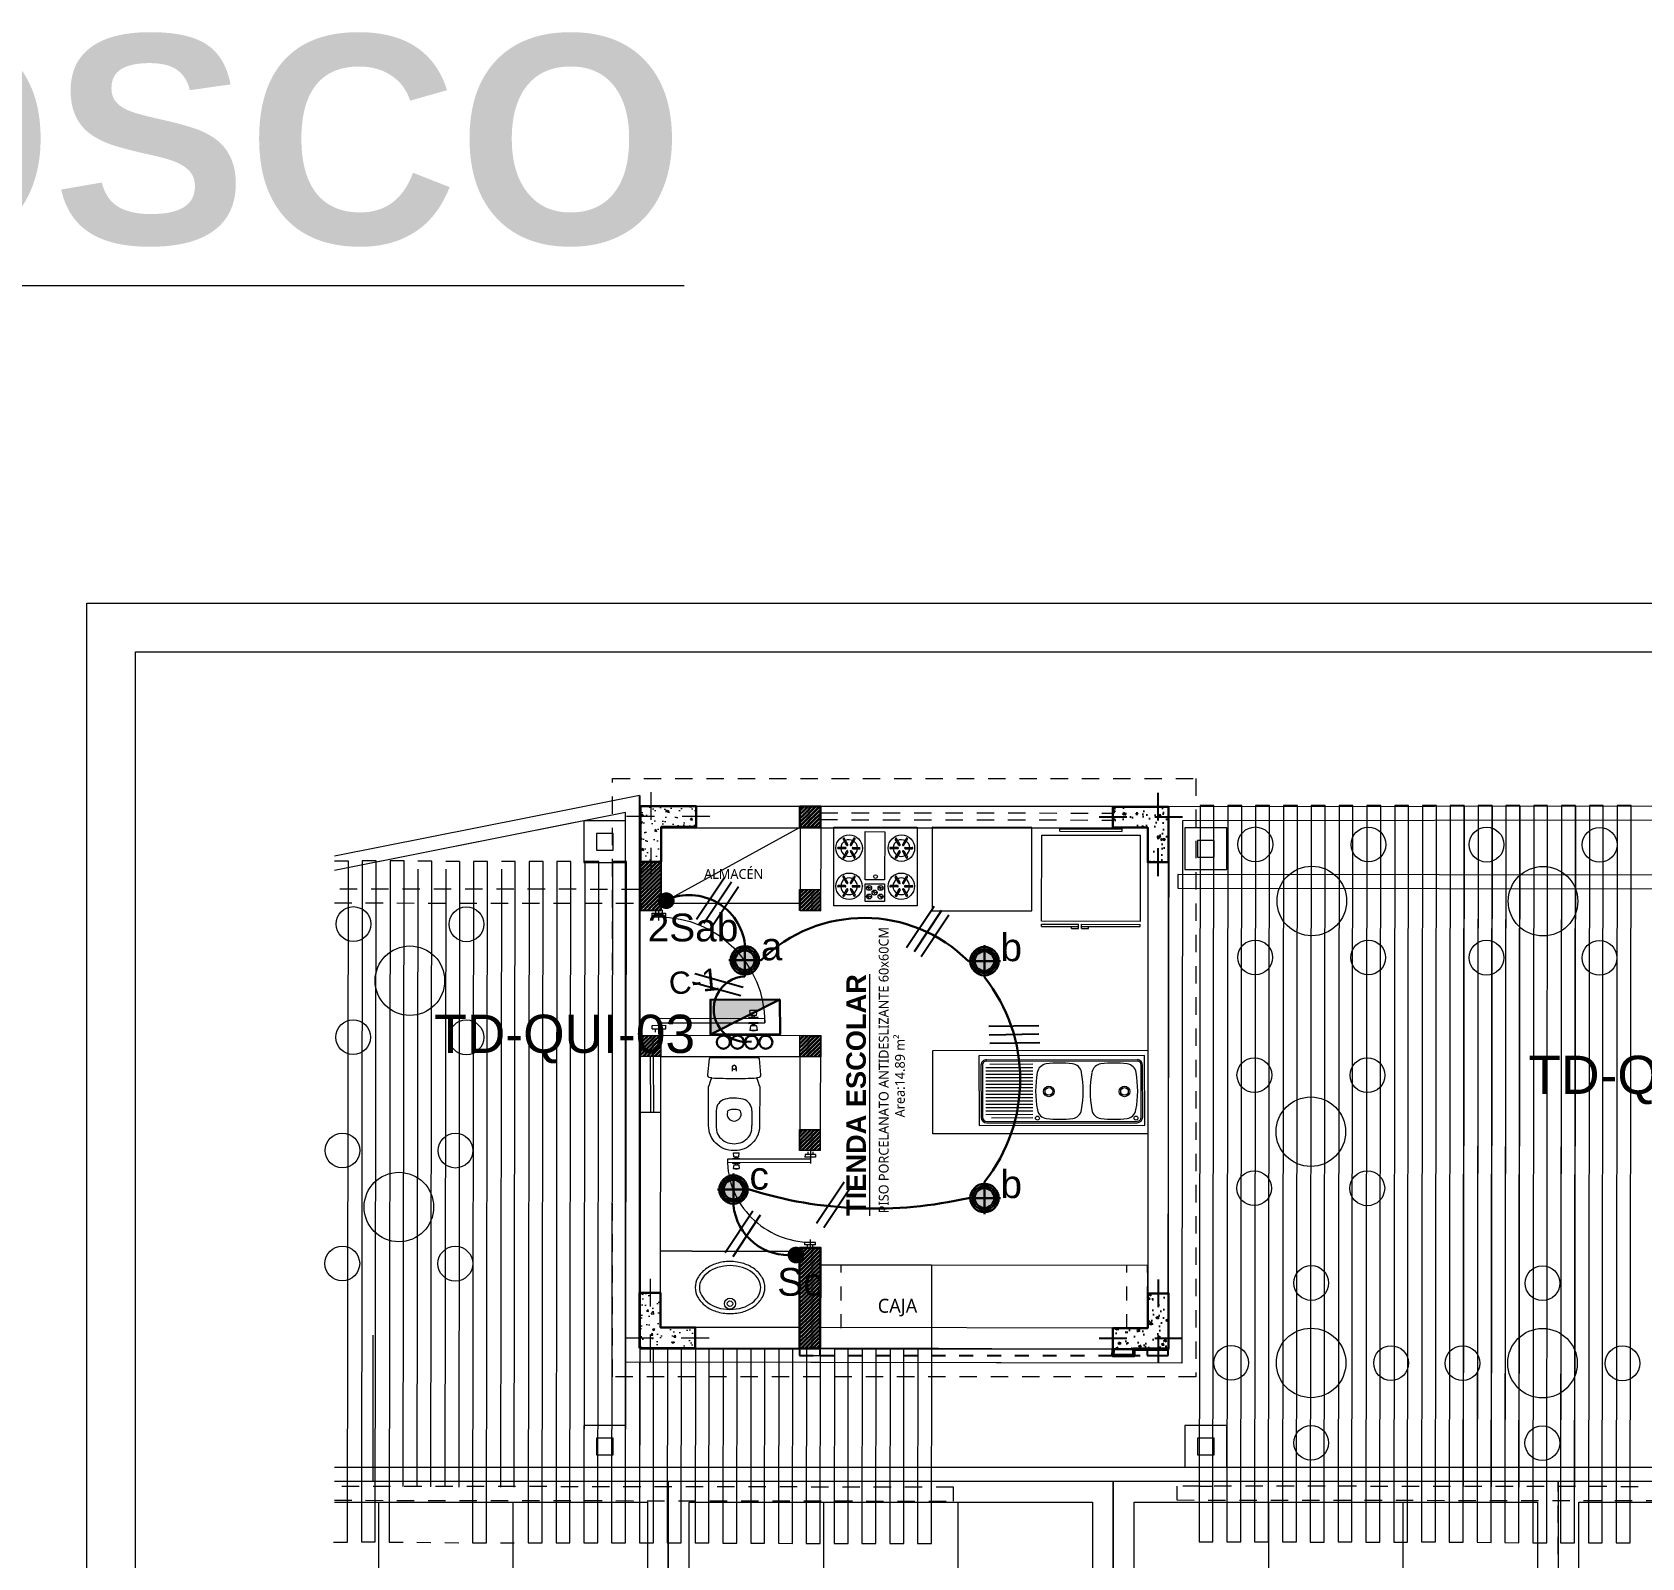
# Model space of a CAD drawing. Header units: metres. Extents: x -95.7 to -56.3, y 6.1 to 23.8.
# Drawn here: x -78.25 to -66.67, y 12.81 to 23.78 of the extents above; entities that cross this region are included whole.
import ezdxf

# ---------------------------------------------------------------- set-up
doc = ezdxf.new("R2010")
doc.units = ezdxf.units.M
doc.linetypes.add('DASHED2', pattern=[0.375, 0.25, -0.125])
doc.linetypes.add('HIDDEN2', pattern=[0.1875, 0.125, -0.0625])
for name, color, linetype, lineweight in [('ALUMBRADO', 1, 'Continuous', 30), ('GRAFO 02', 7, 'Continuous', 20), ('GRAFO01', 7, 'Continuous', 0), ('Interior - Stair & Railing_Pen_No__122', 9, 'Continuous', 13), ('Letras El', 9, 'Continuous', 5), ('letras sr', 7, 'Continuous', 5), ('Muros el', 7, 'Continuous', 50), ('Pisos El', 252, 'Continuous', 0), ('proyecc', 252, 'DASHED2', 0), ('Proyeccciones', 1, 'DASHED2', 18), ('TOMACORRIENTE', 5, 'HIDDEN2', 30)]:
    doc.layers.add(name, color=color, linetype=linetype, lineweight=lineweight)
doc.layers.add('Mobiliario', color=7, linetype='Continuous', lineweight=0, true_color=0x7f7f7f)
doc.layers.add('Terreno & Paisaje - Terrenos_Pen_No__169', color=7, linetype='Continuous', lineweight=13, true_color=0x68b353)
doc.styles.add('Generales', font='trebuc.ttf', dxfattribs={"height": 0.22})
doc.styles.add('Santa Rosa 1 50', font='trebuc.ttf')
doc.styles.get("Standard").update_dxf_attribs({"font": 'arial.ttf'})

# ---------------------------------------------------------------- blocks, each defined once
blk = doc.blocks.new('PTA-B-flat-3')
for p, q in [((0, 0), (0, -0.111)), ((0, -0.074), (-0.693, -0.073)), ((-0.693, -0.073), (-0.693, -0.1)), ((-0.693, -0.1), (0, -0.101)), ((-0.65, -0.067), (-0.588, -0.067)), ((-0.65, -0.072), (-0.65, -0.067)), ((-0.65, -0.072), (-0.588, -0.072)), ((-0.65, -0.101), (-0.65, -0.107)), ((-0.65, -0.101), (-0.588, -0.101)), ((-0.65, -0.107), (-0.588, -0.107)), ((-0.639, -0.12), (-0.644, -0.152)), ((-0.639, -0.053), (-0.643, -0.021)), ((-0.643, -0.021), (-0.594, -0.021)), ((-0.639, -0.053), (-0.599, -0.053)), ((-0.639, -0.12), (-0.599, -0.12)), ((-0.629, -0.021), (-0.629, -0.02)), ((-0.629, -0.02), (-0.609, -0.02)), ((-0.61, -0.063), (-0.628, -0.063)), ((-0.61, -0.111), (-0.628, -0.111)), ((-0.627, -0.063), (-0.627, -0.053)), ((-0.627, -0.111), (-0.627, -0.12)), ((-0.611, -0.063), (-0.611, -0.053)), ((-0.611, -0.111), (-0.611, -0.12)), ((-0.609, -0.021), (-0.609, -0.02)), ((-0.599, -0.053), (-0.594, -0.021)), ((-0.599, -0.12), (-0.595, -0.152)), ((-0.588, -0.072), (-0.588, -0.067)), ((-0.588, -0.101), (-0.588, -0.107)), ((-0.044, -0.035), (-0.045, -0.058)), ((0.044, -0.058), (-0.045, -0.058)), ((0.044, -0.036), (-0.044, -0.035)), ((-0.022, -0.013), (-0.022, -0.035)), ((0.022, -0.013), (0.022, -0.036)), ((0.044, -0.036), (0.044, -0.058)), ((-0.644, -0.152), (-0.595, -0.152)), ((-0.629, -0.152), (-0.629, -0.154)), ((-0.629, -0.154), (-0.609, -0.154)), ((-0.609, -0.152), (-0.609, -0.154)), ((0.043, -0.769), (-0.046, -0.769)), ((-0.046, -0.791), (-0.046, -0.769)), ((0.043, -0.791), (-0.046, -0.791)), ((-0.023, -0.813), (-0.023, -0.791)), ((-0.001, -0.744), (-0.001, -0.806)), ((0.021, -0.813), (0.021, -0.791)), ((0.043, -0.791), (0.043, -0.769))]:
    blk.add_line(p, q)
for centre, radius, start, end in [((0, -0.074), 0.693, 179.9174, 269.9174), ((-0.631, -0.063), 0.00358, 260.098, 5.0647), ((-0.631, -0.11), 0.00358, 354.7701, 99.7368), ((-0.607, -0.063), 0.00358, 174.7701, 279.7368), ((-0.607, -0.11), 0.00358, 80.098, 185.0647)]:
    blk.add_arc(centre, radius, start, end)
blk = doc.blocks.new('werfew-flat-1')
for p, q in [((321.193, 363.775), (321.193, 363.747)), ((321.223, 363.775), (321.223, 363.747)), ((321.079, 363.464), (321.079, 363.358)), ((321.336, 363.463), (321.336, 363.357))]:
    blk.add_line(p, q)
blk.add_lwpolyline([(321.392, 363.636), (321.391, 363.356, -0.414214), (321.211, 363.176, -0.005002), (321.207, 363.176, -0.005002), (321.204, 363.176, -0.414214), (321.024, 363.356), (321.024, 363.636, -0.005595), (321.047, 363.699, -0.000857), (321.037, 363.7, -0.423453), (321.018, 363.721), (321.03, 363.837, -0.388879), (321.04, 363.846), (321.208, 363.846), (321.377, 363.846, -0.388879), (321.387, 363.836), (321.398, 363.721, -0.423453), (321.379, 363.699, -0.000857), (321.369, 363.699, -0.005595)], format="xyb", close=True)
for centre, radius, start, end in [((321.209, 366.695), 3, 266.9154, 269.9887), ((321.208, 363.775), 0.015, 89.9174, 179.9174), ((321.208, 363.775), 0.0135, 89.9174, 269.9174), ((321.208, 363.775), 0.015, 359.9174, 89.9174), ((321.208, 363.775), 0.0135, 269.9174, 89.9174), ((321.216, 366.695), 3, 269.8461, 272.9194), ((321.164, 363.464), 0.085, 104.8726, 179.9174), ((321.204, 363.314), 0.24, 89.0263, 104.8726), ((321.178, 363.448), 0.02, 108.6497, 162.935), ((321.204, 363.372), 0.1, 87.7784, 108.6497), ((321.211, 363.314), 0.24, 74.9621, 90.8084), ((321.211, 363.372), 0.1, 71.185, 92.0563), ((321.237, 363.448), 0.02, 16.8997, 71.185), ((321.251, 363.464), 0.085, 359.9174, 74.9621), ((321.319, 363.357), 0.24, 179.9174, 188.1467), ((321.207, 363.439), 0.05, 162.935, 270.7566), ((321.208, 363.439), 0.05, 269.0782, 16.8997), ((321.096, 363.358), 0.24, 351.6881, 359.9174), ((321.182, 363.338), 0.102, 188.1467, 219.2068), ((321.204, 363.356), 0.13, 219.2068, 271.5626), ((321.211, 363.356), 0.13, 268.2722, 320.628), ((321.233, 363.338), 0.102, 320.628, 351.6881)]:
    blk.add_arc(centre, radius, start, end)
blk = doc.blocks.new('SAPLS501-flat-1')
at = {"linetype": 'Continuous'}
for p, q in [((-0.273, 0.55), (0.275, 0.55)), ((0.274, 0), (-0.274, 0))]:
    blk.add_line(p, q, dxfattribs=at)
for points in [[(0, 0.101, 0.075373), (0.099, 0.115, 0.085733), (0.177, 0.155, 0.106084), (0.233, 0.219, 0.12693), (0.251, 0.288, 0.12693), (0.233, 0.357, 0.106084), (0.178, 0.42, 0.085733), (0.099, 0.46, 0.075373), (0.001, 0.476, 0.075373), (-0.098, 0.461, 0.085733), (-0.176, 0.421, 0.106084), (-0.232, 0.357, 0.12693), (-0.25, 0.288, 0.12693), (-0.232, 0.22, 0.106084), (-0.177, 0.156, 0.085733), (-0.099, 0.116, 0.075373)], [(0, 0.131, 0.075373), (0.09, 0.144, 0.085733), (0.159, 0.179, 0.106084), (0.207, 0.233, 0.12693), (0.221, 0.288, 0.12693), (0.207, 0.342, 0.106084), (0.16, 0.396, 0.085733), (0.09, 0.432, 0.075373), (0.001, 0.446, 0.075373), (-0.089, 0.432, 0.085733), (-0.158, 0.397, 0.106084), (-0.206, 0.343, 0.12693), (-0.22, 0.288, 0.12693), (-0.206, 0.234, 0.106084), (-0.159, 0.18, 0.085733), (-0.09, 0.144, 0.075373)]]:
    blk.add_lwpolyline(points, format="xyb", close=True)
for radius in [0.04, 0.02]:
    blk.add_circle((0, 0.172), radius)
blk = doc.blocks.new('Estufa-p02-flat-1')
for p, q in [((-0.208, -0.129), (-0.234, -0.084)), ((-0.199, -0.124), (-0.225, -0.079)), ((-0.181, -0.124), (-0.155, -0.079)), ((-0.172, -0.129), (-0.147, -0.084)), ((0.168, -0.129), (0.142, -0.085)), ((0.177, -0.124), (0.151, -0.08)), ((0.195, -0.124), (0.221, -0.08)), ((0.204, -0.129), (0.229, -0.085)), ((-0.217, -0.145), (-0.269, -0.145)), ((-0.217, -0.155), (-0.269, -0.155)), ((-0.208, -0.171), (-0.234, -0.215)), ((-0.199, -0.176), (-0.225, -0.22)), ((-0.181, -0.176), (-0.155, -0.22)), ((-0.172, -0.171), (-0.147, -0.215)), ((-0.163, -0.145), (-0.112, -0.145)), ((-0.163, -0.155), (-0.112, -0.155)), ((0.159, -0.145), (0.107, -0.145)), ((0.159, -0.155), (0.107, -0.155)), ((0.168, -0.171), (0.142, -0.216)), ((0.177, -0.176), (0.151, -0.221)), ((0.195, -0.176), (0.221, -0.221)), ((0.204, -0.171), (0.229, -0.216)), ((0.213, -0.145), (0.264, -0.145)), ((0.213, -0.155), (0.264, -0.155)), ((-0.218, -0.419), (-0.269, -0.419)), ((-0.218, -0.429), (-0.269, -0.429)), ((-0.208, -0.403), (-0.234, -0.358)), ((-0.208, -0.445), (-0.234, -0.489)), ((-0.2, -0.45), (-0.226, -0.494)), ((-0.2, -0.398), (-0.225, -0.353)), ((-0.181, -0.398), (-0.156, -0.353)), ((-0.181, -0.45), (-0.156, -0.494)), ((-0.173, -0.403), (-0.147, -0.358)), ((-0.173, -0.445), (-0.147, -0.489)), ((-0.164, -0.419), (-0.112, -0.419)), ((-0.164, -0.429), (-0.112, -0.429)), ((-0.063, -0.427), (-0.039, -0.453)), ((-0.03, -0.44), (-0.063, -0.427)), ((-0.022, -0.46), (0.001, -0.485)), ((0.011, -0.473), (-0.022, -0.46)), ((0.021, -0.428), (0.044, -0.453)), ((0.054, -0.441), (0.021, -0.428)), ((0.158, -0.419), (0.107, -0.419)), ((0.158, -0.429), (0.107, -0.429)), ((0.168, -0.403), (0.142, -0.359)), ((0.168, -0.445), (0.142, -0.49)), ((0.176, -0.45), (0.15, -0.495)), ((0.176, -0.398), (0.151, -0.354)), ((0.195, -0.398), (0.22, -0.354)), ((0.195, -0.45), (0.22, -0.495)), ((0.203, -0.403), (0.229, -0.359)), ((0.203, -0.445), (0.229, -0.49)), ((0.212, -0.419), (0.264, -0.419)), ((0.212, -0.429), (0.264, -0.429)), ((-0.065, -0.489), (-0.042, -0.514)), ((-0.03, -0.502), (-0.063, -0.489)), ((0.053, -0.502), (0.02, -0.489)), ((0.025, -0.489), (0.048, -0.515))]:
    blk.add_line(p, q)
for points in [[(-0.301, -0.565), (-0.3, 0), (0.3, 0), (0.299, -0.565)], [(-0.075, -0.379), (-0.074, -0.031), (0.066, -0.032), (0.065, -0.379)], [(-0.075, -0.535), (-0.075, -0.406), (0.065, -0.406), (0.065, -0.535)]]:
    blk.add_lwpolyline(points, close=True)
for centre, radius in [((-0.19, -0.15), 0.095), ((0.186, -0.15), 0.095), ((-0.191, -0.424), 0.095), ((0, -0.355), 0.0133), ((0.185, -0.424), 0.095), ((-0.047, -0.437), 0.018), ((-0.007, -0.47), 0.018), ((0.036, -0.437), 0.018), ((-0.047, -0.498), 0.018), ((0.036, -0.498), 0.018)]:
    blk.add_circle(centre, radius)
for centre, radius, start, end in [((-0.19, -0.15), 0.06, 123.7399, 176.0948), ((-0.229, -0.082), 0.005, 29.9174, 209.9174), ((-0.19, -0.15), 0.06, 63.7399, 116.0948), ((-0.19, -0.15), 0.06, 3.7399, 56.0948), ((-0.151, -0.082), 0.005, 329.9174, 149.9174), ((0.186, -0.15), 0.06, 123.7399, 176.0948), ((0.147, -0.082), 0.005, 29.9174, 209.9174), ((0.186, -0.15), 0.06, 63.7399, 116.0948), ((0.186, -0.15), 0.06, 3.7399, 56.0948), ((0.225, -0.082), 0.005, 329.9174, 149.9174), ((-0.269, -0.15), 0.005, 89.9174, 269.9174), ((-0.19, -0.15), 0.06, 183.7399, 236.0948), ((-0.23, -0.218), 0.005, 149.9174, 329.9174), ((-0.217, -0.15), 0.005, 269.9174, 89.9174), ((-0.19, -0.15), 0.06, 243.7399, 296.0948), ((-0.204, -0.126), 0.005, 209.9174, 29.9174), ((-0.204, -0.173), 0.005, 329.9174, 149.9174), ((-0.177, -0.126), 0.005, 149.9174, 329.9174), ((-0.177, -0.173), 0.005, 29.9174, 209.9174), ((-0.163, -0.15), 0.005, 89.9174, 269.9174), ((-0.19, -0.15), 0.06, 303.7399, 356.0948), ((-0.151, -0.218), 0.005, 209.9174, 29.9174), ((-0.097, -0.15), 0.005, 269.9174, 89.9174), ((0.107, -0.15), 0.005, 89.9174, 269.9174), ((0.186, -0.15), 0.06, 183.7399, 236.0948), ((0.146, -0.218), 0.005, 149.9174, 329.9174), ((0.159, -0.15), 0.005, 269.9174, 89.9174), ((0.186, -0.15), 0.06, 243.7399, 296.0948), ((0.172, -0.127), 0.005, 209.9174, 29.9174), ((0.172, -0.174), 0.005, 329.9174, 149.9174), ((0.199, -0.127), 0.005, 149.9174, 329.9174), ((0.199, -0.174), 0.005, 29.9174, 209.9174), ((0.213, -0.15), 0.005, 89.9174, 269.9174), ((0.186, -0.15), 0.06, 303.7399, 356.0948), ((0.225, -0.218), 0.005, 209.9174, 29.9174), ((0.264, -0.15), 0.005, 269.9174, 89.9174), ((-0.269, -0.424), 0.005, 89.9174, 269.9174), ((-0.191, -0.424), 0.06, 123.7399, 176.0948), ((-0.191, -0.424), 0.06, 183.7399, 236.0948), ((-0.23, -0.356), 0.005, 29.9174, 209.9174), ((-0.218, -0.424), 0.005, 269.9174, 89.9174), ((-0.191, -0.424), 0.06, 63.7399, 116.0948), ((-0.204, -0.4), 0.005, 209.9174, 29.9174), ((-0.204, -0.447), 0.005, 329.9174, 149.9174), ((-0.177, -0.4), 0.005, 149.9174, 329.9174), ((-0.177, -0.447), 0.005, 29.9174, 209.9174), ((-0.164, -0.424), 0.005, 89.9174, 269.9174), ((-0.191, -0.424), 0.06, 3.7399, 56.0948), ((-0.191, -0.424), 0.06, 303.7399, 356.0948), ((-0.151, -0.356), 0.005, 329.9174, 149.9174), ((-0.097, -0.424), 0.005, 269.9174, 89.9174), ((0.107, -0.424), 0.005, 89.9174, 269.9174), ((0.185, -0.424), 0.06, 123.7399, 176.0948), ((0.185, -0.424), 0.06, 183.7399, 236.0948), ((0.146, -0.356), 0.005, 29.9174, 209.9174), ((0.158, -0.424), 0.005, 269.9174, 89.9174), ((0.185, -0.424), 0.06, 63.7399, 116.0948), ((0.172, -0.401), 0.005, 209.9174, 29.9174), ((0.172, -0.448), 0.005, 329.9174, 149.9174), ((0.199, -0.401), 0.005, 149.9174, 329.9174), ((0.199, -0.448), 0.005, 29.9174, 209.9174), ((0.212, -0.424), 0.005, 89.9174, 269.9174), ((0.185, -0.424), 0.06, 3.7399, 56.0948), ((0.185, -0.424), 0.06, 303.7399, 356.0948), ((0.225, -0.356), 0.005, 329.9174, 149.9174), ((0.264, -0.424), 0.005, 269.9174, 89.9174), ((-0.23, -0.492), 0.005, 149.9174, 329.9174), ((-0.191, -0.424), 0.06, 243.7399, 296.0948), ((-0.151, -0.492), 0.005, 209.9174, 29.9174), ((0.146, -0.492), 0.005, 149.9174, 329.9174), ((0.185, -0.424), 0.06, 243.7399, 296.0948), ((0.225, -0.492), 0.005, 209.9174, 29.9174)]:
    blk.add_arc(centre, radius, start, end)
blk = doc.blocks.new('Muko07pl-flat-1')
at = {"color": 7}
for p, q in [((-0.224, 0), (0.224, 0)), ((-0.224, -0.015), (-0.224, 0)), ((-0.355, -0.664), (-0.354, -0.044)), ((-0.354, -0.044), (0.354, -0.045)), ((-0.224, -0.017), (0.224, -0.018)), ((0.224, -0.016), (0.224, 0)), ((0.354, -0.045), (0.353, -0.665)), ((0.353, -0.665), (-0.355, -0.664)), ((-0.355, -0.686), (-0.09, -0.686)), ((-0.355, -0.701), (-0.355, -0.686)), ((-0.09, -0.702), (-0.09, -0.686)), ((-0.067, -0.686), (0.353, -0.687)), ((-0.067, -0.702), (-0.067, -0.686)), ((0.353, -0.702), (0.353, -0.687)), ((-0.355, -0.701), (-0.09, -0.702)), ((-0.139, -0.702), (-0.09, -0.702)), ((-0.139, -0.717), (-0.139, -0.702)), ((-0.139, -0.717), (-0.09, -0.717)), ((-0.09, -0.717), (-0.09, -0.702)), ((-0.067, -0.717), (-0.067, -0.702)), ((-0.067, -0.702), (-0.018, -0.702)), ((-0.067, -0.702), (0.353, -0.702)), ((-0.067, -0.717), (-0.018, -0.717)), ((-0.018, -0.717), (-0.018, -0.702))]:
    blk.add_line(p, q, dxfattribs=at)
blk = doc.blocks.new('blo')
at = {"true_color": 0x2776bb}
h = blk.add_hatch(dxfattribs=at)
h.set_pattern_fill('AR-CONC', color=152, scale=0.0009)
h.paths.add_polyline_path([(69.387, -10.564), (69.787, -10.564), (69.787, -10.414), (69.537, -10.414), (69.537, -10.164), (69.387, -10.164)])
for points in [[(69.462, -10.064), (69.462, -10.264)], [(69.286, -10.489), (69.486, -10.489)], [(69.462, -10.464), (69.462, -10.664)], [(69.687, -10.489), (69.887, -10.489)]]:
    blk.add_lwpolyline(points)
at = {"color": 177, "lineweight": 30, "true_color": 0x293189}
blk.add_lwpolyline([(69.387, -10.564), (69.387, -10.164), (69.537, -10.164), (69.537, -10.414), (69.787, -10.414), (69.787, -10.564)], close=True, dxfattribs=at)
blk = doc.blocks.new('PTA-B-flat-2')
for p, q in [((0.0427, 0.7415), (-0.0406, 0.7416)), ((-0.0406, 0.7416), (-0.0406, 0.7208)), ((0.0427, 0.7207), (-0.0406, 0.7208)), ((-0.0197, 0.7625), (-0.0198, 0.7416)), ((0.001, 0.6972), (0.0011, 0.7557)), ((0.0219, 0.7624), (0.0219, 0.7416)), ((0.0427, 0.7415), (0.0427, 0.7207)), ((-0.6092, 0.0967), (-0.6092, 0.1017)), ((-0.6092, 0.1017), (-0.5509, 0.1016)), ((-0.6029, 0.1442), (-0.5571, 0.1441)), ((-0.5987, 0.1142), (-0.6029, 0.1442)), ((-0.5987, 0.1142), (-0.5613, 0.1142)), ((-0.5893, 0.1459), (-0.5707, 0.1459)), ((-0.5893, 0.1442), (-0.5893, 0.1459)), ((-0.5718, 0.1053), (-0.5882, 0.1053)), ((-0.5871, 0.1053), (-0.5871, 0.1142)), ((-0.573, 0.1053), (-0.5729, 0.1142)), ((-0.5707, 0.1442), (-0.5707, 0.1459)), ((-0.5613, 0.1142), (-0.5571, 0.1441)), ((-0.5509, 0.0966), (-0.5509, 0.1016)), ((0, 0), (0.0002, 0.104)), ((-0.6497, 0.0959), (0.0001, 0.0949)), ((-0.6497, 0.0703), (-0.6497, 0.0959)), ((0.0001, 0.0694), (-0.6497, 0.0703)), ((-0.6093, 0.0693), (-0.5509, 0.0692)), ((-0.6093, 0.0693), (-0.6093, 0.0643)), ((-0.6093, 0.0643), (-0.5509, 0.0642)), ((-0.6092, 0.0967), (-0.5509, 0.0966)), ((-0.5988, 0.0518), (-0.6031, 0.0218)), ((-0.6031, 0.0218), (-0.5572, 0.0217)), ((-0.5988, 0.0518), (-0.5614, 0.0517)), ((-0.5895, 0.0218), (-0.5895, 0.02)), ((-0.5895, 0.02), (-0.5708, 0.02)), ((-0.5719, 0.0607), (-0.5883, 0.0607)), ((-0.5872, 0.0607), (-0.5872, 0.0518)), ((-0.573, 0.0607), (-0.573, 0.0518)), ((-0.5708, 0.0218), (-0.5708, 0.02)), ((-0.5614, 0.0517), (-0.5572, 0.0217)), ((-0.5509, 0.0692), (-0.5509, 0.0642)), ((0.0417, 0.054), (-0.0416, 0.0541)), ((-0.0416, 0.0333), (-0.0416, 0.0541)), ((0.0417, 0.0332), (-0.0416, 0.0333)), ((-0.0208, 0.0125), (-0.0208, 0.0333)), ((0.0209, 0.0124), (0.0209, 0.0332)), ((0.0417, 0.0332), (0.0417, 0.054))]:
    blk.add_line(p, q)
for centre, radius, start, end in [((0.0001, 0.0694), 0.6498, 89.91738, 179.91738), ((-0.5916, 0.105), 0.00335, 260.09799, 5.06469), ((-0.5685, 0.105), 0.00335, 174.77006, 279.73676), ((-0.5916, 0.061), 0.00335, 354.77006, 99.73676), ((-0.5686, 0.0609), 0.00335, 80.09799, 185.06469)]:
    blk.add_arc(centre, radius, start, end)
blk = doc.blocks.new('TD ALUMBRADO 1')
at = {"layer": 'ALUMBRADO'}
h = blk.add_hatch(color=256, dxfattribs=at)
h.dxf.hatch_style = 1
h.paths.add_polyline_path([(0.25, 0.25), (-0.25, 0), (-0.25, 0.25)])
at = {"layer": 'ALUMBRADO', "color": 5}
for points in [[(0.25, 0.25), (-0.25, 0), (-0.25, 0.25), (0.25, 0.25)], [(0.25, 0.25), (0.25, 0), (-0.25, 0), (-0.25, 0.25), (0.25, 0.25)]]:
    blk.add_lwpolyline(points, dxfattribs=at)
for centre in [(-0.158, -0.055), (-0.057, -0.056), (0.045, -0.057), (0.147, -0.057)]:
    blk.add_circle(centre, 0.0473, dxfattribs=at)
blk = doc.blocks.new('LED PASILLO')
at = {"layer": 'ALUMBRADO'}
h = blk.add_hatch(color=202, dxfattribs=at)
h.dxf.hatch_style = 1
edge = h.paths.add_edge_path()
edge.add_line((0, 0.138), (0, -0.138))
edge.add_line((-0.138, 0), (0.138, 0))
edge = h.paths.add_edge_path()
edge.add_line((0, 0), (0, 0.085))
edge.add_arc((0, 0), 0.0845, 90, 180)
edge.add_line((-0.085, 0), (0, 0))
edge = h.paths.add_edge_path()
edge.add_line((0.085, 0), (0, 0))
edge.add_line((0, 0), (0, -0.085))
edge.add_arc((0, 0), 0.0845, 270, 360)
at = {"layer": 'ALUMBRADO', "color": 202}
for points in [[(-0.138, 0), (0.138, 0)], [(0, 0.138), (0, -0.138)]]:
    blk.add_lwpolyline(points, dxfattribs=at)
for radius in [0.122, 0.103, 0.0845]:
    blk.add_circle((0, 0), radius, dxfattribs=at)

msp = doc.modelspace()

# ---------------------------------------------------------------- hatches: boundary and pattern name
at = {"layer": 'ALUMBRADO', "lineweight": 25}
h = msp.add_hatch(color=102, dxfattribs=at)
h.dxf.hatch_style = 1
h.paths.add_polyline_path([(-73.75, 17.533, -1), (-73.63, 17.533, -1)])
h = msp.add_hatch(color=102, dxfattribs=at)
h.dxf.hatch_style = 1
h.paths.add_polyline_path([(-72.818, 14.984, -1), (-72.698, 14.984, -1)])
at = {"layer": 'Interior - Stair & Railing_Pen_No__122', "linetype": 'Continuous', "lineweight": 13}
h = msp.add_hatch(dxfattribs=at)
h.set_pattern_fill('GOST_GROUND', color=9, scale=0.002)
h.set_pattern_definition([(45, (-42.30789, 3.693281), (0.028284271, -7e-18), [0.04]), (45, (-42.30189, 3.693281), (0.028284271, -7e-18), [0.04]), (45, (-42.29589, 3.693281), (0.028284271, -7e-18), [0.04])])
h.paths.add_polyline_path([(-72.577, 18.212), (-72.652, 18.212), (-72.727, 18.212), (-72.727, 18.062), (-72.577, 18.062)])
h = msp.add_hatch(dxfattribs=at)
h.set_pattern_fill('GOST_GROUND', color=9, scale=0.002)
h.set_pattern_definition([(45, (-43.45466, 3.121488), (0.028284271, -7e-18), [0.04]), (45, (-43.44866, 3.121488), (0.028284271, -7e-18), [0.04]), (45, (-43.44266, 3.121488), (0.028284271, -7e-18), [0.04])])
h.paths.add_polyline_path([(-73.724, 17.813), (-73.799, 17.813), (-73.876, 17.813), (-73.874, 17.64), (-73.876, 17.463), (-73.726, 17.463)])
h = msp.add_hatch(dxfattribs=at)
h.set_pattern_fill('GOST_GROUND', color=9, scale=0.002)
h.set_pattern_definition([(45, (-42.312, 3.094724), (0.028284271, -7e-18), [0.04]), (45, (-42.306, 3.094724), (0.028284271, -7e-18), [0.04]), (45, (-42.3, 3.094724), (0.028284271, -7e-18), [0.04])])
h.paths.add_polyline_path([(-72.581, 17.613), (-72.656, 17.613), (-72.731, 17.613), (-72.731, 17.463), (-72.581, 17.463)])
h = msp.add_hatch(dxfattribs=at)
h.set_pattern_fill('GOST_GROUND', color=9, scale=0.002)
h.set_pattern_definition([(45, (-43.458123, 2.044592), (0.028284271, -7e-18), [0.04]), (45, (-43.452123, 2.044592), (0.028284271, -7e-18), [0.04]), (45, (-43.446123, 2.044592), (0.028284271, -7e-18), [0.04])])
h.paths.add_polyline_path([(-73.727, 16.563), (-73.802, 16.563), (-73.877, 16.563), (-73.877, 16.413), (-73.727, 16.413)])
h = msp.add_hatch(dxfattribs=at)
h.set_pattern_fill('GOST_GROUND', color=9, scale=0.002)
h.set_pattern_definition([(45, (-42.310185, 2.04315), (0.028284271, -7e-18), [0.04]), (45, (-42.304185, 2.04315), (0.028284271, -7e-18), [0.04]), (45, (-42.298185, 2.04315), (0.028284271, -7e-18), [0.04])])
h.paths.add_polyline_path([(-72.579, 16.561), (-72.654, 16.562), (-72.729, 16.562), (-72.729, 16.411), (-72.579, 16.411)])
h = msp.add_hatch(dxfattribs=at)
h.set_pattern_fill('GOST_GROUND', color=9, scale=0.002)
h.set_pattern_definition([(45, (-42.314357, 1.369837), (0.028284271, -7e-18), [0.04]), (45, (-42.308357, 1.369837), (0.028284271, -7e-18), [0.04]), (45, (-42.302357, 1.369837), (0.028284271, -7e-18), [0.04])])
h.paths.add_polyline_path([(-72.584, 15.888), (-72.659, 15.888), (-72.733, 15.888), (-72.733, 15.738), (-72.584, 15.738)])
h = msp.add_hatch(dxfattribs=at)
h.set_pattern_fill('GOST_GROUND', color=9, scale=0.002)
h.set_pattern_definition([(45, (-42.31218, 0.518379), (0.028284271, -7e-18), [0.04]), (45, (-42.30618, 0.518379), (0.028284271, -7e-18), [0.04]), (45, (-42.30018, 0.518379), (0.028284271, -7e-18), [0.04])])
h.paths.add_polyline_path([(-72.581, 15.037), (-72.656, 15.037), (-72.731, 15.037), (-72.731, 14.312), (-72.581, 14.312)])

# ---------------------------------------------------------------- linework, layer by layer
at = {"linetype": 'DASHED2', "ltscale": 0.2}
msp.add_line((-70.228, 14.458), (-70.227, 14.908), dxfattribs=at)
msp.add_line((-70.231, 14.262), (-70.081, 14.261))
at = {"lineweight": 5}
msp.add_lwpolyline([(-77.856, 19.672), (-61.448, 19.672), (-61.448, 6.112), (-77.856, 6.112), (-77.856, 19.672)], dxfattribs=at)
msp.add_lwpolyline([(-77.506, 19.322), (-61.702, 19.322), (-61.702, 6.374), (-77.506, 6.374)], close=True, dxfattribs=at)
at = {"color": 177, "lineweight": 30, "true_color": 0x293189}
for points in [[(-72.73, 18.211), (-72.58, 18.211), (-72.58, 18.06), (-72.73, 18.06)], [(-72.731, 15.037), (-72.581, 15.037), (-72.583, 14.312), (-72.732, 14.312)]]:
    msp.add_lwpolyline(points, close=True, dxfattribs=at)
at = {"color": 2, "linetype": 'DASHED2', "ltscale": 0.2}
for points in [[(-72.733, 14.312), (-72.733, 14.262), (-72.583, 14.261), (-72.583, 14.311)], [(-72.583, 14.261), (-70.232, 14.261)], [(-70.232, 14.308), (-70.232, 14.262), (-70.081, 14.261), (-70.081, 14.308)]]:
    msp.add_lwpolyline(points, dxfattribs=at)
at = {"layer": 'ALUMBRADO', "color": 114, "lineweight": 25}
for points in [[(-73.275, 17.696), (-73.473, 17.397)], [(-73.221, 17.667), (-73.42, 17.368)], [(-73.17, 17.633), (-73.369, 17.334)], [(-71.764, 17.492), (-71.962, 17.193)], [(-71.71, 17.463), (-71.908, 17.164)], [(-71.659, 17.429), (-71.857, 17.13)], [(-73.501, 16.948), (-73.155, 16.851)], [(-73.484, 17.008), (-73.138, 16.91)], [(-71.37, 16.63), (-71.012, 16.636)], [(-71.369, 16.568), (-71.011, 16.575)], [(-71.363, 16.507), (-71.004, 16.514)], [(-72.412, 15.509), (-72.61, 15.21)], [(-72.358, 15.479), (-72.556, 15.18)], [(-73.068, 15.3), (-73.266, 15.001)], [(-73.014, 15.271), (-73.212, 14.972)]]:
    msp.add_lwpolyline(points, dxfattribs=at)
at = {"layer": 'ALUMBRADO'}
for centre, radius, start, end in [((-73.526, 17.169), 0.404, 7.0558, 113.3449), ((-72.267, 16.354), 1.055, 44.7612, 134.76), ((-73.113, 16.753), 0.236, 92.7674, 278.6144), ((-72.326, 16.246), 1.181, 321.4239, 38.5761), ((-72.192, 18.354), 3.036, 252.7549, 282.8437), ((-72.811, 15.381), 0.398, 185.926, 276.3494)]:
    msp.add_arc(centre, radius, start, end, dxfattribs=at)
at = {"layer": 'GRAFO 02'}
for p, q in [((-73.505, 15.013), (-73.732, 15.013)), ((-72.958, 15.012), (-72.732, 15.012))]:
    msp.add_line(p, q, dxfattribs=at)
for points in [[(-71.782, 14.91), (-72.581, 14.912)], [(-70.477, 14.459), (-70.228, 14.458), (-70.227, 14.908), (-71.782, 14.91), (-71.783, 14.31)]]:
    msp.add_lwpolyline(points, dxfattribs=at)
at = {"layer": 'GRAFO01', "linetype": 'DASHED2', "ltscale": 0.2}
for p, q in [((-72.433, 14.458), (-72.433, 14.908)), ((-70.378, 14.458), (-70.377, 14.908))]:
    msp.add_line(p, q, dxfattribs=at)
at = {"layer": 'GRAFO01', "lineweight": -3}
msp.add_line((-71.733, 14.31), (-72.583, 14.311), dxfattribs=at)
at = {"layer": 'GRAFO01'}
msp.add_lwpolyline([(-70.477, 14.458), (-72.583, 14.463)], dxfattribs=at)
at = {"layer": 'Interior - Stair & Railing_Pen_No__122', "color": 9, "linetype": 'Continuous', "lineweight": 13}
for p, q in [((-73.727, 17.513), (-72.727, 18.062)), ((-72.728, 17.512), (-73.727, 17.513)), ((-73.805, 16.41), (-73.803, 16.01)), ((-73.784, 16.41), (-73.782, 16.01)), ((-73.73, 16.11), (-73.73, 16.41)), ((-70.25, 16.419), (-71.442, 16.417)), ((-71.442, 16.417), (-71.441, 15.917)), ((-71.427, 16.349), (-71.426, 15.975)), ((-71.417, 16.349), (-71.416, 15.975)), ((-71.054, 16.331), (-71.392, 16.331)), ((-71.387, 16.389), (-70.302, 16.39)), ((-71.387, 16.379), (-70.302, 16.38)), ((-71.054, 16.356), (-71.364, 16.355)), ((-70.274, 15.976), (-70.275, 16.35)), ((-70.264, 15.976), (-70.265, 16.35)), ((-70.249, 15.918), (-70.25, 16.419)), ((-71.054, 16.307), (-71.392, 16.307)), ((-71.054, 16.283), (-71.392, 16.283)), ((-71.054, 16.259), (-71.392, 16.259)), ((-71.054, 16.235), (-71.392, 16.235)), ((-71.054, 16.211), (-71.392, 16.21)), ((-71.054, 16.187), (-71.392, 16.186)), ((-71.054, 16.163), (-71.392, 16.162)), ((-71.054, 16.139), (-71.392, 16.138)), ((-71.054, 16.114), (-71.392, 16.114)), ((-71.053, 16.09), (-71.391, 16.09)), ((-73.73, 16.01), (-73.88, 16.01)), ((-71.053, 16.066), (-71.391, 16.066)), ((-71.053, 16.042), (-71.391, 16.042)), ((-71.053, 16.018), (-71.391, 16.018)), ((-71.053, 15.994), (-71.391, 15.993)), ((-71.441, 15.917), (-70.249, 15.919)), ((-71.386, 15.945), (-70.304, 15.946)), ((-71.386, 15.935), (-70.304, 15.936)), ((-71.053, 15.97), (-71.351, 15.969)), ((-72.58, 15.737), (-72.73, 15.737))]:
    msp.add_line(p, q, dxfattribs=at)
for points in [[(-76.077, 13.357), (-62.458, 13.357), (-62.458, 14.308), (-66.259, 14.313), (-66.256, 18.213), (-70.077, 18.208), (-70.083, 14.307), (-73.883, 14.313), (-73.883, 18.289), (-74.351, 18.196), (-76.077, 17.852)], [(-70.082, 14.308), (-70.077, 18.208), (-73.879, 18.213), (-73.876, 17.463), (-73.726, 17.463), (-73.726, 18.058)], [(-72.583, 14.308), (-73.876, 14.308), (-73.879, 18.213), (-70.081, 18.213), (-70.081, 14.308), (-72.483, 14.308)], [(-73.983, 18.107), (-74.283, 18.107), (-74.283, 17.807), (-73.983, 17.807)], [(-73.726, 18.058), (-72.727, 18.058)], [(-72.727, 18.062), (-72.728, 17.462), (-72.578, 17.461), (-72.577, 18.061)], [(-72.577, 18.058), (-70.227, 18.058), (-70.227, 14.458), (-70.478, 14.458), (-70.478, 14.261)], [(-73.879, 16.563), (-73.883, 14.313), (-73.733, 14.313)], [(-72.73, 16.412), (-72.73, 15.888), (-72.58, 15.888), (-72.579, 16.561), (-73.879, 16.563)], [(-72.729, 16.562), (-72.579, 16.562), (-72.579, 16.41), (-72.729, 16.41), (-72.729, 16.562)], [(-73.732, 14.463), (-73.729, 16.413)], [(-73.73, 16.413), (-72.73, 16.412)], [(-73.733, 14.313), (-72.733, 14.312), (-72.733, 14.262), (-72.583, 14.261), (-72.583, 15.037), (-72.733, 15.037)], [(-72.733, 15.037), (-72.733, 14.462), (-73.732, 14.463), (-73.732, 14.463)]]:
    msp.add_lwpolyline(points, dxfattribs=at)
for points in [[(-74.073, 17.897), (-74.073, 18.017), (-74.193, 18.017), (-74.193, 17.897)], [(-69.66, 17.757), (-69.66, 18.057), (-69.96, 18.057), (-69.96, 17.757)], [(-69.75, 17.847), (-69.75, 17.967), (-69.87, 17.967), (-69.87, 17.847)], [(-73.876, 17.813), (-73.726, 17.813), (-73.726, 17.463), (-73.876, 17.463)], [(-72.731, 17.613), (-72.581, 17.613), (-72.581, 17.462), (-72.731, 17.462)], [(-73.88, 16.563), (-73.73, 16.563), (-73.73, 16.411), (-73.88, 16.411)], [(-71.774, 16.455), (-70.228, 16.457), (-70.227, 15.857), (-71.773, 15.855)], [(-72.733, 15.888), (-72.584, 15.888), (-72.584, 15.737), (-72.733, 15.737)]]:
    msp.add_lwpolyline(points, close=True, dxfattribs=at)
for centre, radius in [((-70.939, 16.161), 0.038), ((-70.939, 16.161), 0.0275), ((-70.395, 16.161), 0.038), ((-70.395, 16.161), 0.0275), ((-71.021, 15.969), 0.0141), ((-70.312, 15.969), 0.0141)]:
    msp.add_circle(centre, radius, dxfattribs=at)
for centre, radius, start, end in [((-71.387, 16.349), 0.04, 90.0826, 180.0826), ((-71.387, 16.349), 0.03, 90.0826, 180.0826), ((-70.948, 16.284), 0.075, 97.3126, 169.7014), ((-70.862, 15.615), 0.75, 82.8526, 97.3126), ((-70.778, 16.285), 0.075, 10.4639, 82.8526), ((-70.555, 16.285), 0.075, 97.1474, 169.5361), ((-70.471, 15.615), 0.75, 82.6874, 97.1474), ((-70.385, 16.284), 0.075, 10.2986, 82.6874), ((-70.305, 16.35), 0.04, 0.0826, 85.5597), ((-70.305, 16.35), 0.03, 0.0826, 84.8653), ((-70.284, 16.164), 0.75, 169.7014, 190.4639), ((-71.442, 16.162), 0.75, 349.7014, 10.4639), ((-69.892, 16.162), 0.75, 169.5361, 190.2986), ((-71.05, 16.164), 0.75, 349.5361, 10.2986), ((-71.386, 15.975), 0.04, 180.0826, 270.0826), ((-71.386, 15.975), 0.03, 180.0826, 270.0826), ((-70.947, 16.041), 0.075, 190.4639, 262.8526), ((-70.777, 16.041), 0.075, 277.3126, 349.7014), ((-70.556, 16.041), 0.075, 190.2986, 262.6874), ((-70.386, 16.041), 0.075, 277.1474, 349.5361), ((-70.304, 15.976), 0.03, 270.0826, 0.0826), ((-70.304, 15.976), 0.04, 270.0826, 0.0826), ((-70.863, 16.711), 0.75, 262.8526, 277.3126), ((-70.47, 16.711), 0.75, 262.6874, 277.1474)]:
    msp.add_arc(centre, radius, start, end, dxfattribs=at)
at = {"layer": 'Mobiliario'}
for p, q in [((-67.952, 18.218, -0.1), (-67.959, 13.318, -0.1)), ((-67.852, 18.218, -0.1), (-67.859, 13.318, -0.1)), ((-67.752, 18.217, -0.1), (-67.759, 13.317, -0.1)), ((-67.652, 18.216, -0.2), (-67.659, 13.316, -0.2)), ((-67.552, 18.215, -0.2), (-67.559, 13.315, -0.2)), ((-67.252, 18.215, -0.2), (-67.259, 13.315, -0.2)), ((-67.152, 18.215, -0.2), (-67.159, 13.315, -0.2)), ((-75.983, 12.918, -0.1), (-75.976, 17.818, -0.1)), ((-75.876, 17.82, -0.1), (-75.883, 12.92, -0.1)), ((-75.783, 12.92, -0.1), (-75.776, 17.82, -0.1)), ((-75.676, 17.819, -0.1), (-75.683, 12.919, -0.1)), ((-75.583, 13.319, -0.1), (-75.576, 17.819, -0.1)), ((-75.476, 17.759, -0.1), (-75.483, 13.318, -0.1)), ((-75.383, 13.317, -0.1), (-75.376, 17.817, -0.1)), ((-75.276, 17.759, -0.2), (-75.283, 13.316, -0.2)), ((-75.176, 17.815, -0.2), (-75.183, 13.315, -0.2)), ((-75.076, 17.815, -0.2), (-75.083, 12.915, -0.2)), ((-74.983, 12.915, -0.2), (-74.976, 17.815, -0.2)), ((-74.876, 17.759, -0.2), (-74.883, 13.315, -0.2)), ((-74.783, 13.315, -0.2), (-74.776, 17.815, -0.2)), ((-74.676, 17.815, -0.2), (-74.683, 12.915, -0.2)), ((-74.583, 12.915, -0.2), (-74.576, 17.815, -0.2)), ((-74.476, 17.814, -0.2), (-74.483, 12.914, -0.2)), ((-74.383, 12.914, -0.2), (-74.376, 17.814, -0.2)), ((-74.276, 17.814, -0.2), (-74.283, 12.914, -0.2)), ((-74.183, 12.914, -0.2), (-74.176, 17.814, -0.2)), ((-74.076, 17.814, -0.2), (-74.083, 12.914, -0.2)), ((-73.983, 12.914, -0.2), (-73.976, 17.814, -0.2)), ((-75.8, 14.408), (-75.8, 13.357)), ((-73.881, 14.317, -0.2), (-73.883, 12.914, -0.2)), ((-73.783, 12.913, -0.2), (-73.781, 14.317, -0.2)), ((-73.681, 14.317, -0.2), (-73.683, 12.913, -0.2)), ((-73.583, 12.913, -0.2), (-73.581, 14.316, -0.2)), ((-73.481, 14.316, -0.2), (-73.483, 12.913, -0.2)), ((-73.383, 12.913, -0.2), (-73.381, 14.316, -0.2)), ((-73.281, 14.316, -0.3), (-73.283, 12.911, -0.3)), ((-73.183, 12.911, -0.3), (-73.181, 14.316, -0.3)), ((-73.081, 14.316, -0.3), (-73.083, 12.911, -0.3)), ((-72.983, 12.911, -0.3), (-72.981, 14.316, -0.3)), ((-72.881, 14.315, -0.3), (-72.883, 12.911, -0.3)), ((-72.783, 12.91, -0.3), (-72.781, 14.315, -0.3)), ((-72.681, 14.308, -0.3), (-72.683, 12.91, -0.3)), ((-72.583, 12.91, -0.3), (-72.581, 14.315, -0.3)), ((-72.481, 14.315, -0.3), (-72.483, 12.91, -0.3)), ((-72.383, 12.91, -0.3), (-72.381, 14.315, -0.3)), ((-72.281, 14.315, -0.3), (-72.283, 12.91, -0.3)), ((-72.183, 12.909, -0.3), (-72.181, 14.314, -0.3)), ((-72.081, 14.314, -0.3), (-72.083, 12.909, -0.3)), ((-71.983, 12.909, -0.3), (-71.981, 14.314, -0.3)), ((-71.881, 14.314, -0.3), (-71.883, 12.909, -0.3)), ((-71.783, 12.909, -0.3), (-71.781, 14.314, -0.3)), ((-72.56, 13.207), (-72.56, 11.257)), ((-76.083, 12.918, -0.1), (-75.983, 12.918, -0.1)), ((-75.883, 12.92, -0.1), (-75.783, 12.92, -0.1)), ((-75.683, 12.919, -0.1), (-75.583, 12.919, -0.1)), ((-75.483, 12.918, -0.1), (-75.383, 12.917, -0.1)), ((-75.283, 12.916, -0.2), (-75.183, 12.915, -0.2)), ((-75.083, 12.915, -0.2), (-74.983, 12.915, -0.2)), ((-74.883, 12.915, -0.2), (-74.783, 12.915, -0.2)), ((-74.683, 12.915, -0.2), (-74.583, 12.915, -0.2)), ((-74.483, 12.914, -0.2), (-74.383, 12.914, -0.2)), ((-74.283, 12.914, -0.2), (-74.183, 12.914, -0.2)), ((-74.083, 12.914, -0.2), (-73.983, 12.914, -0.2)), ((-73.883, 12.914, -0.2), (-73.783, 12.913, -0.2)), ((-73.683, 12.913, -0.2), (-73.583, 12.913, -0.2)), ((-73.483, 12.913, -0.2), (-73.383, 12.913, -0.2)), ((-73.283, 12.911, -0.3), (-73.183, 12.911, -0.3)), ((-73.083, 12.911, -0.3), (-72.983, 12.911, -0.3)), ((-72.883, 12.911, -0.3), (-72.783, 12.91, -0.3)), ((-72.683, 12.91, -0.3), (-72.583, 12.91, -0.3)), ((-72.483, 12.91, -0.3), (-72.383, 12.91, -0.3)), ((-72.283, 12.91, -0.3), (-72.183, 12.909, -0.3)), ((-72.083, 12.909, -0.3), (-71.983, 12.909, -0.3)), ((-71.883, 12.909, -0.3), (-71.783, 12.909, -0.3))]:
    msp.add_line(p, q, dxfattribs=at)
for points in [[(-69.859, 12.922), (-69.759, 12.922), (-69.752, 18.217), (-69.852, 18.217)], [(-69.977, 18.108), (-69.983, 14.207), (-73.883, 14.214), (-73.883, 13.457), (-62.558, 13.457), (-62.558, 14.214), (-66.359, 14.214), (-66.356, 18.113)], [(-71.061, 18.059), (-71.777, 18.061), (-71.778, 17.461), (-71.062, 17.459)], [(-73.983, 13.457), (-73.983, 13.757), (-74.283, 13.757), (-74.283, 13.457)], [(-74.073, 13.547), (-74.073, 13.667), (-74.193, 13.667), (-74.193, 13.547)], [(-69.66, 13.457), (-69.66, 13.757), (-69.96, 13.757), (-69.96, 13.457)], [(-69.75, 13.547), (-69.75, 13.667), (-69.87, 13.667), (-69.87, 13.547)]]:
    msp.add_lwpolyline(points, close=True, dxfattribs=at)
for points, elevation in [([(-69.659, 12.922), (-69.559, 12.922), (-69.552, 18.217), (-69.652, 18.217)], -0.1), ([(-69.459, 12.92), (-69.359, 12.92), (-69.352, 18.217), (-69.452, 18.217)], -0.1), ([(-69.259, 12.921), (-69.159, 12.921), (-69.152, 18.217), (-69.252, 18.217)], -0.1), ([(-69.059, 12.919), (-68.959, 12.919), (-68.952, 18.217), (-69.052, 18.217)], -0.1), ([(-68.859, 12.921), (-68.759, 12.92), (-68.752, 18.217), (-68.852, 18.217)], -0.1), ([(-68.659, 12.919), (-68.559, 12.919), (-68.552, 18.217), (-68.652, 18.217)], -0.1), ([(-68.459, 12.918), (-68.359, 12.918), (-68.352, 18.217), (-68.452, 18.217)], -0.1), ([(-68.259, 12.92), (-68.159, 12.92), (-68.152, 18.217), (-68.252, 18.217)], -0.1), ([(-68.059, 12.919), (-67.959, 12.919), (-67.952, 18.217), (-68.052, 18.217)], -0.1), ([(-67.859, 12.918), (-67.759, 12.917), (-67.752, 18.217), (-67.852, 18.217)], -0.1), ([(-67.659, 12.916), (-67.559, 12.915), (-67.552, 18.217), (-67.652, 18.217)], -0.2), ([(-67.459, 12.915), (-67.359, 12.915), (-67.352, 18.217), (-67.452, 18.217)], -0.2), ([(-67.259, 12.915), (-67.159, 12.915), (-67.152, 18.217), (-67.252, 18.217)], -0.2), ([(-67.059, 12.915), (-66.959, 12.915), (-66.952, 18.217), (-67.052, 18.217)], -0.2), ([(-66.859, 12.914), (-66.759, 12.914), (-66.752, 18.217), (-66.852, 18.217)], -0.2), ([(-66.253, 17.617), (-66.253, 17.717), (-70.012, 17.722), (-70.012, 17.622)], -0.162)]:
    msp.add_lwpolyline(points, close=True, dxfattribs=dict(at, elevation=elevation))
for points in [[(-76.077, 13.457), (-62.558, 13.457), (-62.558, 14.208), (-66.359, 14.214), (-66.356, 18.113), (-69.977, 18.108), (-69.983, 14.207), (-73.983, 14.214), (-73.983, 18.167), (-74.331, 18.098), (-76.077, 17.75)], [(-76.077, 13.457), (-73.983, 13.457), (-73.983, 14.214), (-73.983, 18.167), (-76.077, 17.75)], [(-73.676, 13.357), (-73.676, 11.297)], [(-73.676, 11.297), (-73.676, 13.357)], [(-76.077, 13.207), (-73.826, 13.207), (-73.826, 11.257)], [(-73.526, 11.447), (-73.526, 13.207), (-70.626, 13.207), (-70.626, 11.257)]]:
    msp.add_lwpolyline(points, dxfattribs=at)
for centre, radius in [((-69.454, 17.938), 0.125), ((-68.641, 17.937), 0.125), ((-67.791, 17.936), 0.125), ((-66.978, 17.935), 0.125), ((-69.048, 17.531), 0.25), ((-67.385, 17.529), 0.25), ((-75.94, 17.365), 0.125), ((-75.127, 17.363), 0.125), ((-69.455, 17.125), 0.125), ((-68.642, 17.124), 0.125), ((-67.792, 17.123), 0.125), ((-75.534, 16.957), 0.25), ((-66.979, 17.121), 0.125), ((-75.942, 16.551), 0.125), ((-75.128, 16.55), 0.125), ((-69.461, 16.278, -0.1), 0.125), ((-68.648, 16.277, -0.1), 0.125), ((-69.055, 15.871, -0.1), 0.25), ((-76.019, 15.736), 0.125), ((-75.206, 15.735), 0.125), ((-75.613, 15.329), 0.25), ((-69.462, 15.465, -0.1), 0.125), ((-68.649, 15.464, -0.1), 0.125), ((-76.02, 14.923), 0.125), ((-75.207, 14.922), 0.125), ((-69.052, 14.783), 0.125), ((-67.389, 14.781), 0.125), ((-69.053, 14.208), 0.25), ((-67.389, 14.206), 0.25), ((-69.628, 14.209), 0.125), ((-68.478, 14.207), 0.125), ((-67.964, 14.206), 0.125), ((-66.814, 14.205), 0.125), ((-69.053, 13.633), 0.125), ((-67.39, 13.631), 0.125)]:
    msp.add_circle(centre, radius, dxfattribs=at)
at = {"layer": 'Muros el', "ltscale": 0.05}
msp.add_lwpolyline([(-70.477, 14.303), (-70.478, 14.261), (-70.327, 14.261), (-70.327, 14.308), (-70.081, 14.307)], dxfattribs=at)
at = {"layer": 'Pisos El', "lineweight": 0, "ltscale": 20}
for p, q in [((-75.76, 13.207), (-75.76, 11.771)), ((-74.793, 13.207), (-74.793, 11.51)), ((-71.593, 13.207), (-71.593, 11.29)), ((-69.36, 13.207), (-69.36, 11.31)), ((-68.393, 13.207), (-68.393, 11.815))]:
    msp.add_line(p, q, dxfattribs=at)
for points in [[(-76.077, 13.357), (-67.276, 13.357), (-67.276, 11.257)], [(-70.476, 13.357), (-70.476, 11.257)], [(-70.476, 11.257), (-70.476, 13.357)], [(-70.326, 11.257), (-70.326, 13.207), (-67.426, 13.207), (-67.426, 11.257)], [(-67.127, 11.257), (-67.127, 13.207), (-63.302, 13.207), (-63.302, 11.257)]]:
    msp.add_lwpolyline(points, dxfattribs=at)
at = {"layer": 'proyecc', "linetype": 'DASHED2', "ltscale": 0.5}
for p, q in [((-75.976, 17.818, -0.1), (-76.076, 17.818, -0.1)), ((-75.776, 17.82, -0.1), (-75.876, 17.82, -0.1)), ((-75.576, 17.819, -0.1), (-75.676, 17.819, -0.1)), ((-75.376, 17.817, -0.1), (-75.476, 17.818, -0.1)), ((-75.176, 17.815, -0.2), (-75.276, 17.816, -0.2)), ((-74.976, 17.815, -0.2), (-75.076, 17.815, -0.2)), ((-74.776, 17.815, -0.2), (-74.876, 17.815, -0.2)), ((-74.576, 17.815, -0.2), (-74.676, 17.815, -0.2)), ((-74.376, 17.814, -0.2), (-74.476, 17.814, -0.2)), ((-74.176, 17.814, -0.2), (-74.276, 17.814, -0.2)), ((-73.976, 17.814, -0.2), (-74.076, 17.814, -0.2)), ((-73.887, 17.614, -0.362), (-76.077, 17.617, -0.362)), ((-76.077, 17.517, -0.362), (-73.887, 17.514, -0.362)), ((-71.624, 13.314, -0.162), (-76.077, 13.32, -0.162)), ((-71.624, 13.214, -0.162), (-71.624, 13.314, -0.162)), ((-76.077, 13.22, -0.162), (-71.624, 13.214, -0.162))]:
    msp.add_line(p, q, dxfattribs=at)
msp.add_lwpolyline([(-74.076, 18.413), (-69.881, 18.413), (-69.881, 14.108), (-74.076, 14.108)], close=True, dxfattribs=at)
for points in [[(-72.583, 18.116), (-70.48, 18.113)], [(-72.582, 18.166), (-70.48, 18.163)], [(-67.277, 11.257), (-67.277, 13.357), (-63.152, 13.357), (-63.152, 11.257)]]:
    msp.add_lwpolyline(points, dxfattribs=at)
at = {"layer": 'proyecc', "linetype": 'DASHED2', "ltscale": 0.5, "elevation": -0.162}
msp.add_lwpolyline([(-64.001, 13.214), (-64.001, 13.314), (-70.018, 13.322), (-70.018, 13.222)], close=True, dxfattribs=at)
at = {"layer": 'Proyeccciones', "linetype": 'DASHED2', "lineweight": 9, "ltscale": 0.4}
msp.add_line((-69.859, 13.322), (-69.759, 13.322), dxfattribs=at)
at = {"layer": 'Terreno & Paisaje - Terrenos_Pen_No__169'}
msp.add_line((-73.879, 18.213), (-73.879, 18.29), dxfattribs=at)

# ---------------------------------------------------------------- block references
at = {"rotation": 180}
msp.add_blockref('blo', (-0.691, 7.645), dxfattribs=at)
at = {"xscale": -1}
msp.add_blockref('blo', (-0.691, 24.872), dxfattribs=at)
at = {"layer": 'ALUMBRADO', "lineweight": 25, "rotation": 0.254580129540266}
msp.add_blockref('TD ALUMBRADO 1', (-73.122, 16.571), dxfattribs=at)
at = {"layer": 'Interior - Stair & Railing_Pen_No__122', "color": 9, "linetype": 'Continuous', "lineweight": 13, "rotation": 269.9999999999999}
msp.add_blockref('blo', (-63.312, 87.6), dxfattribs=at)
at = {"layer": 'Interior - Stair & Railing_Pen_No__122', "color": 9, "linetype": 'Continuous', "lineweight": 13}
for name, p, xscale, yscale, zscale in [('PTA-B-flat-2', (-73.743, 16.573), -1.172145249359474, 1.172145249359474, 1.172145249359474), ('PTA-B-flat-3', (-72.654, 15.737), 0.8605713051621383, 0.8605713051621383, 0.8605713051621383)]:
    msp.add_blockref(name, p, dxfattribs=dict(at, xscale=xscale, yscale=yscale, zscale=zscale))
for name, p in [('werfew-flat-1', (-394.41, -347.441)), ('SAPLS501-flat-1', (-73.232, 14.462)), ('blo', (-143.269, 24.877))]:
    msp.add_blockref(name, p, dxfattribs=at)
at = {"layer": 'Mobiliario'}
for name, p in [('Estufa-p02-flat-1', (-72.185, 18.061)), ('Muko07pl-flat-1', (-70.636, 18.049))]:
    msp.add_blockref(name, p, dxfattribs=at)
at = {"layer": 'TOMACORRIENTE', "xscale": 0.8365500000000002, "yscale": 0.8365500000000002, "zscale": 0.8365500000000002, "rotation": 270}
for p in [(-73.125, 17.104), (-71.402, 17.098), (-73.207, 15.455), (-71.402, 15.394)]:
    msp.add_blockref('LED PASILLO', p, dxfattribs=at)

# ---------------------------------------------------------------- texts
at = {"layer": 'ALUMBRADO', "color": 102, "lineweight": 25}
for s, p in [('2Sab', (-73.824, 17.24)), ('a', (-73.01, 17.104)), ('b', (-71.287, 17.098)), ('c', (-73.092, 15.455)), ('b', (-71.287, 15.394)), ('Sc', (-72.892, 14.691))]:
    msp.add_text(s, height=0.2, dxfattribs=at).set_placement(p)
at = {"layer": 'ALUMBRADO', "lineweight": 25}
msp.add_text('C-1', height=0.1603, rotation=5.7171, dxfattribs=at).set_placement((-73.663, 16.855))
at = {"layer": 'ALUMBRADO', "color": 6, "lineweight": 25}
for s, p in [('TD-QUI-03', (-75.359, 16.438)), ('TD-QUI-02', (-67.49, 16.143))]:
    msp.add_text(s, height=0.2747, dxfattribs=at).set_placement(p)
at = {"layer": 'Interior - Stair & Railing_Pen_No__122', "color": 9, "linetype": 'Continuous', "lineweight": 13, "insert": (-73.418, 17.76), "char_height": 0.15884, "attachment_point": 1, "style": 'Santa Rosa 1 50'}
msp.add_mtext_dynamic_manual_height_columns('{\\H0.44069x;ALMACÉN }', width=0.21588, gutter_width=0.5, heights=[0.0173], dxfattribs=at)
at = {"layer": 'Interior - Stair & Railing_Pen_No__122', "color": 9, "linetype": 'Continuous', "lineweight": 13, "insert": (-72.395, 15.129), "char_height": 0.15884, "attachment_point": 1, "rotation": 90, "style": 'Santa Rosa 1 50'}
msp.add_mtext_dynamic_manual_height_columns('\\pi0.13667;{\\fSwis721 Ex BT|b1|i0|c0|p34;\\H0.88139x;\\LTIENDA ESCOLAR\\H1.4286x; \\P\\pi0.15562;\\fTrebuchet MS|b0|i0|c0|p34;\\H0.35x;\\lPISO PORCELANATO ANTIDESLIZANTE 60x60CM\\P\\pi0.84492;Area:14.89 m²}', width=2.30424, gutter_width=0.5, heights=[0.746], dxfattribs=at)
at = {"layer": 'Letras El', "insert": (-71.885, 14.669), "char_height": 0.115, "width": 0.3713, "attachment_point": 3, "style": 'Generales'}
msp.add_mtext('{\\H0.86957x;CAJA}', dxfattribs=at)
at = {"layer": 'letras sr'}
note = msp.add_mtext_dynamic_manual_height_columns('{\\fSwis721 Ex BT|b1|i0|c0|p34;\\L\\C6;QUIOSCO }', width=7.81773, gutter_width=5.029, heights=[0.495, 0], dxfattribs=dict(at, insert=(-96.303, 23.758), char_height=1.5, attachment_point=1, style='Santa Rosa 1 50'))
for column, words in zip(note.columns.linked_columns, ['{\\fSwis721 Ex BT|b1|i0|c0|p34;\\L\\C6;1Y 2 }']):
    column.text = words

doc.saveas('drawing.dxf')
